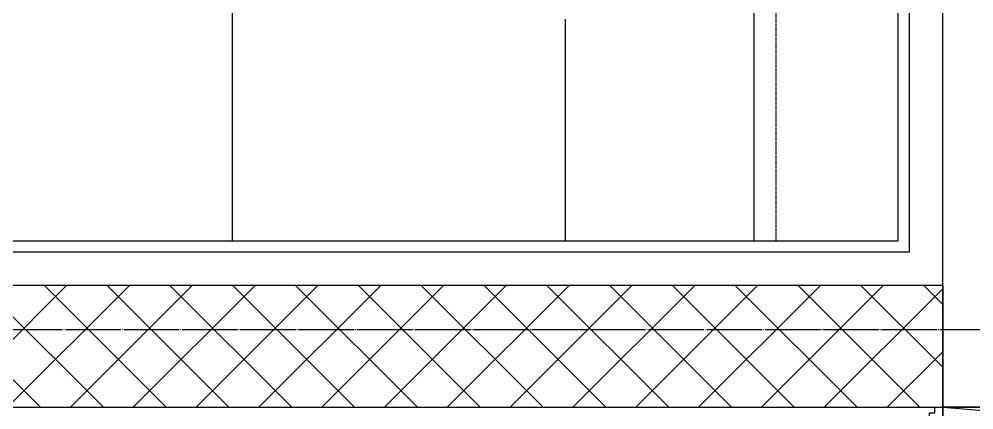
# Model space of a CAD drawing. Header units: millimetres. Extents: x 18456 to 179493, y -203649 to 469211.
# Drawn here: x 109583 to 110443, y -36758 to -36406 of the extents above; entities that cross this region are included whole.
import ezdxf

# ---------------------------------------------------------------- set-up
doc = ezdxf.new("R2010")
doc.units = ezdxf.units.MM
doc.linetypes.add('X-평면도(기본형)$0$CEN', pattern=[52.5, 50, -1, 0.5, -1])
doc.linetypes.add('X-평면도(기본형)$0$HID', pattern=[2.8, 1.8, -1])
for name, color, linetype, true_color in [('X-평면도(기본형)$0$40HAT', 9, 'Continuous', 0x808080), ('X-평면도(기본형)$0$CEN', 1, 'X-평면도(기본형)$0$CEN', 0xff0000), ('X-평면도(기본형)$0$DOOR', 4, 'Continuous', 0x00ffff), ('X-평면도(기본형)$0$FIN', 9, 'Continuous', 0x808080), ('X-평면도(기본형)$0$FUR', 6, 'Continuous', 0xff00ff), ('X-평면도(기본형)$0$MC', 7, 'Continuous', 0x7f7fff), ('X-평면도(기본형)$0$TIL', 5, 'Continuous', 0x0000ff), ('X-평면도(기본형)$0$W1', 2, 'Continuous', 0xffff00), ('X-평면도(기본형)$0$W2', 3, 'Continuous', 0x00ff00)]:
    doc.layers.add(name, color=color, linetype=linetype, true_color=true_color)

# ---------------------------------------------------------------- blocks, each defined once
blk = doc.blocks.new('X-평면도(기본형)$0$1000')
at = {"layer": 'X-평면도(기본형)$0$DOOR', "color": 1, "linetype": 'ByBlock', "true_color": 0xff0000}
blk.add_line((-20, 0), (0, -260), dxfattribs=at)
at = {"layer": 'X-평면도(기본형)$0$DOOR', "linetype": 'ByBlock'}
blk.add_lwpolyline([(-15, 12), (-15, 7), (-20, 7), (-20, 0), (20, 0), (20, 12)], close=True, dxfattribs=at)
at = {"layer": 'X-평면도(기본형)$0$DOOR', "color": 1, "linetype": 'ByBlock', "true_color": 0xff0000}
blk.add_lwpolyline([(-20, 0), (-20, -260), (0, -260), (0, 0)], close=True, dxfattribs=at)
blk = doc.blocks.new('X-평면도(기본형)$0$ba15001400')
at = {"layer": 'X-평면도(기본형)$0$FUR', "linetype": 'X-평면도(기본형)$0$HID', "ltscale": 0.5}
blk.add_line((0, 110), (1400, 110), dxfattribs=at)
at = {"layer": 'X-평면도(기본형)$0$FUR'}
blk.add_lwpolyline([(1400, 0), (1400, 130), (0, 130), (0, 0)], close=True, dxfattribs=at)
at = {"layer": 'X-평면도(기본형)$0$MC'}
blk.add_lwpolyline([(1400, 0), (1400, 300), (2300, 300), (2300, 1500), (1400, 1500), (0, 1500), (0, 0)], close=True, dxfattribs=at)
at = {"layer": 'X-평면도(기본형)$0$TIL'}
for p, q in [((255.04, 600), (0, 600)), ((199.88, 300), (0, 300))]:
    blk.add_line(p, q, dxfattribs=at)

msp = doc.modelspace()

# ---------------------------------------------------------------- hatches: boundary and pattern name
at = {"layer": 'X-평면도(기본형)$0$40HAT'}
h = msp.add_hatch(dxfattribs=at)
h.set_pattern_fill('H3', color=256, scale=40, style=0, pattern_type=2)
h.set_pattern_definition([(315, (-431264.733, -191964.843), (28.2842712, 28.2842712), []), (45, (-431264.733, -191964.843), (-28.2842712, 28.2842712), [])])
h.paths.add_polyline_path([(110414.38, -36645.57), (110414.38, -36755.57), (108724.38, -36755.57), (108724.38, -36645.57)], flags=0)

# ---------------------------------------------------------------- linework, layer by layer
at = {"layer": 'X-평면도(기본형)$0$CEN'}
msp.add_line((108574.38, -36685.57), (110864.38, -36685.57), dxfattribs=at)
at = {"layer": 'X-평면도(기본형)$0$FIN'}
for p, q in [((110384.38, -36615.57), (110384.38, -35195.57)), ((108724.38, -36615.57), (110384.38, -36615.57))]:
    msp.add_line(p, q, dxfattribs=at)
at = {"layer": 'X-평면도(기본형)$0$W1'}
for p, q in [((110414.38, -36755.57), (110414.38, -35075.57)), ((110664.38, -36755.57), (110414.38, -36755.57))]:
    msp.add_line(p, q, dxfattribs=at)
at = {"layer": 'X-평면도(기본형)$0$W2'}
for p, q in [((108724.38, -36645.57), (110414.38, -36645.57)), ((110414.38, -36645.57), (110414.38, -36755.57)), ((108724.38, -36755.57), (110414.38, -36755.57))]:
    msp.add_line(p, q, dxfattribs=at)

# ---------------------------------------------------------------- block references
at = {"rotation": 90.00000000000001}
msp.add_blockref('X-평면도(기본형)$0$ba15001400', (110374.38, -36605.57), dxfattribs=at)
at = {"layer": 'X-평면도(기본형)$0$40HAT', "xscale": -1, "rotation": 90}
msp.add_blockref('X-평면도(기본형)$0$1000', (110414.38, -36775.57), dxfattribs=at)

doc.saveas('drawing.dxf')
